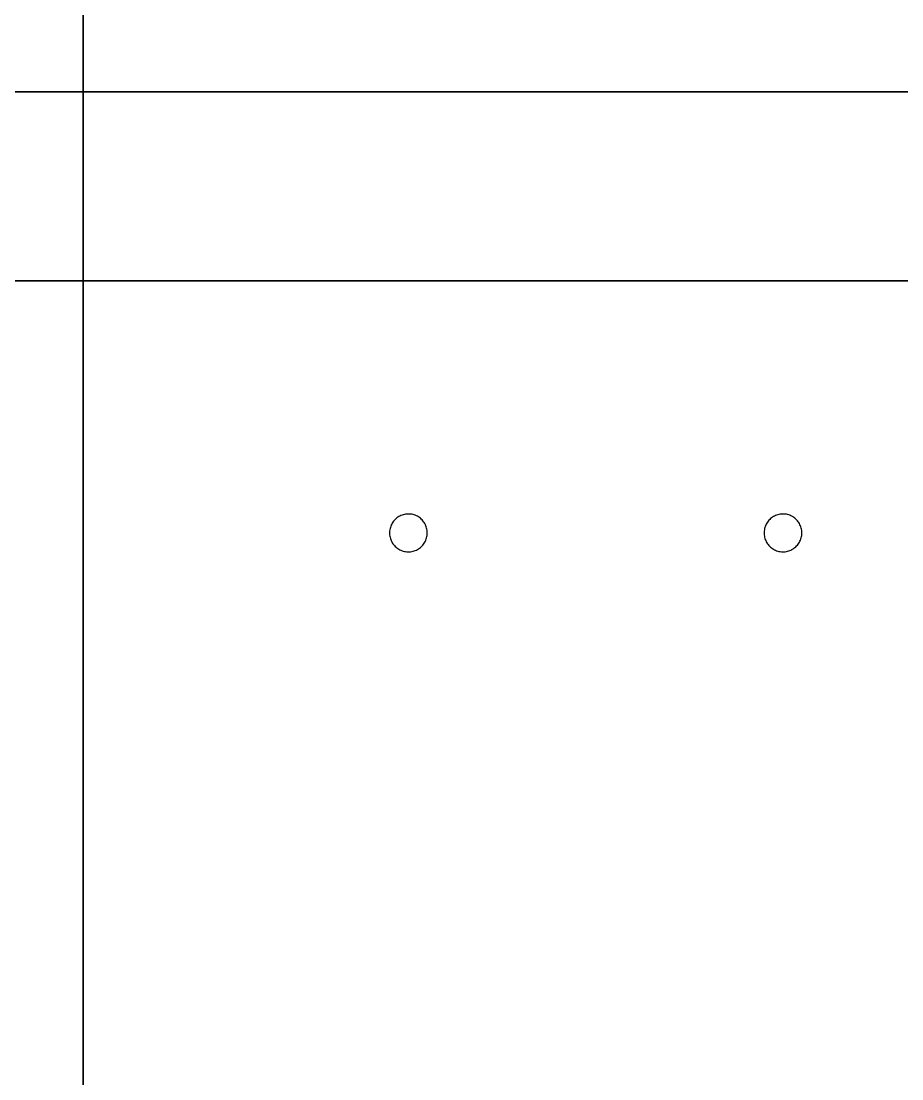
# Model space of a CAD drawing. Header units: metres. Extents: x 0 to 2800, y 0 to 2000.
# Drawn here: x 73.2 to 146.3, y 263.6 to 351.5 of the extents above; entities that cross this region are included whole.
import ezdxf

# ---------------------------------------------------------------- set-up
doc = ezdxf.new("R2010")
doc.units = ezdxf.units.M

msp = doc.modelspace()

# ---------------------------------------------------------------- linework, layer by layer
for points in [[(78.322, 52.364), (78.322, 76.174), (78.322, 99.985), (78.322, 123.796), (78.322, 147.606), (78.322, 171.417), (78.322, 195.228), (78.322, 219.038), (78.322, 242.849), (78.322, 266.66), (78.322, 290.47), (78.322, 314.281), (78.322, 338.092), (78.322, 361.902), (78.322, 385.713), (78.322, 409.524), (78.322, 433.334), (78.322, 457.145), (78.322, 480.956), (78.322, 504.766), (78.322, 528.577), (78.322, 552.388), (78.322, 576.198), (78.322, 600.009)], [(78.322, 52.364), (78.322, 76.174), (78.322, 99.985), (78.322, 123.796), (78.322, 147.606), (78.322, 171.417), (78.322, 195.228), (78.322, 219.038), (78.322, 242.849), (78.322, 266.66), (78.322, 290.47), (78.322, 314.281), (78.322, 338.092), (78.322, 361.902), (78.322, 385.713), (78.322, 409.524), (78.322, 433.334), (78.322, 457.145), (78.322, 480.956), (78.322, 504.766), (78.322, 528.577), (78.322, 552.388), (78.322, 576.198), (78.322, 600.009)], [(78.322, 373.411), (78.322, 349.601), (78.322, 325.79), (78.322, 301.979), (78.322, 278.169), (78.322, 254.358), (78.322, 230.547), (78.322, 206.737), (78.322, 182.926), (78.322, 159.115), (78.322, 135.305), (78.322, 111.494), (78.322, 87.683), (78.322, 63.873), (90.624, 52.364), (114.435, 52.364), (138.246, 52.364), (162.056, 52.364), (185.867, 52.364), (209.678, 52.364)], [(78.322, 373.411), (78.322, 349.601), (78.322, 325.79), (78.322, 301.979), (78.322, 278.169), (78.322, 254.358), (78.322, 230.547), (78.322, 206.737), (78.322, 182.926), (78.322, 159.115), (78.322, 135.305), (78.322, 111.494), (78.322, 87.683), (78.322, 63.873), (90.624, 52.364), (114.435, 52.364), (138.246, 52.364), (162.056, 52.364), (185.867, 52.364), (209.678, 52.364)], [(78.322, 52.364), (78.322, 73.521), (78.322, 94.678), (78.322, 115.835), (78.322, 136.992), (78.322, 158.149), (78.322, 179.306), (78.322, 200.463), (78.322, 221.62), (78.322, 242.777), (78.322, 263.934), (78.322, 285.091), (78.322, 306.248), (78.322, 327.405), (78.322, 348.562), (78.322, 369.719)], [(78.322, 369.719), (78.322, 348.562), (78.322, 327.405), (78.322, 306.248), (78.322, 285.091), (78.322, 263.934), (78.322, 242.777), (78.322, 221.62), (78.322, 200.463), (78.322, 179.306), (78.322, 158.149), (78.322, 136.992), (78.322, 115.835), (78.322, 94.678), (78.322, 73.521), (78.322, 52.364)], [(78.322, 52.364), (78.322, 73.521), (78.322, 94.678), (78.322, 115.835), (78.322, 136.992), (78.322, 158.149), (78.322, 179.306), (78.322, 200.463), (78.322, 221.62), (78.322, 242.777), (78.322, 263.934), (78.322, 285.091), (78.322, 306.248), (78.322, 327.405), (78.322, 348.562), (78.322, 369.719)], [(78.322, 369.719), (78.322, 348.562), (78.322, 327.405), (78.322, 306.248), (78.322, 285.091), (78.322, 263.934), (78.322, 242.777), (78.322, 221.62), (78.322, 200.463), (78.322, 179.306), (78.322, 158.149), (78.322, 136.992), (78.322, 115.835), (78.322, 94.678), (78.322, 73.521), (78.322, 52.364)], [(0, 345.6), (15.36, 345.6), (30.72, 345.6), (46.08, 345.6), (61.44, 345.6), (76.8, 345.6), (92.16, 345.6), (107.52, 345.6), (122.88, 345.6), (138.24, 345.6), (153.6, 345.6), (168.96, 345.6), (184.32, 345.6), (199.68, 345.6), (215.04, 345.6), (230.4, 345.6), (245.76, 345.6), (261.12, 345.6), (276.48, 345.6), (291.84, 345.6), (307.2, 345.6)], [(0, 345.6), (15.36, 345.6), (30.72, 345.6), (46.08, 345.6), (61.44, 345.6), (76.8, 345.6), (92.16, 345.6), (107.52, 345.6), (122.88, 345.6), (138.24, 345.6), (153.6, 345.6), (168.96, 345.6), (184.32, 345.6), (199.68, 345.6), (215.04, 345.6), (230.4, 345.6), (245.76, 345.6), (261.12, 345.6), (276.48, 345.6), (291.84, 345.6), (307.2, 345.6)], [(161.28, 345.6), (145.92, 345.6), (130.56, 345.6), (115.2, 345.6), (99.84, 345.6), (84.48, 345.6), (69.12, 345.6), (53.76, 345.6), (38.4, 345.6), (23.04, 345.6), (7.68, 345.6), (0, 337.92), (0, 322.56), (0, 307.2), (0, 291.84), (0, 276.48), (0, 261.12), (0, 245.76), (0, 230.4), (0, 215.04), (0, 199.68), (0, 184.32), (0, 168.96)], [(0, 345.6), (15.36, 345.6), (30.72, 345.6), (46.08, 345.6), (61.44, 345.6), (76.8, 345.6), (92.16, 345.6), (107.52, 345.6), (122.88, 345.6), (138.24, 345.6), (153.6, 345.6), (168.96, 345.6), (184.32, 345.6), (199.68, 345.6), (215.04, 345.6), (230.4, 345.6), (245.76, 345.6), (261.12, 345.6), (276.48, 345.6), (291.84, 345.6), (307.2, 345.6)], [(0, 345.6), (15.36, 345.6), (30.72, 345.6), (46.08, 345.6), (61.44, 345.6), (76.8, 345.6), (92.16, 345.6), (107.52, 345.6), (122.88, 345.6), (138.24, 345.6), (153.6, 345.6), (168.96, 345.6), (184.32, 345.6), (199.68, 345.6), (215.04, 345.6), (230.4, 345.6), (245.76, 345.6), (261.12, 345.6), (276.48, 345.6), (291.84, 345.6), (307.2, 345.6)], [(161.28, 345.6), (145.92, 345.6), (130.56, 345.6), (115.2, 345.6), (99.84, 345.6), (84.48, 345.6), (69.12, 345.6), (53.76, 345.6), (38.4, 345.6), (23.04, 345.6), (7.68, 345.6), (0, 337.92), (0, 322.56), (0, 307.2), (0, 291.84), (0, 276.48), (0, 261.12), (0, 245.76), (0, 230.4), (0, 215.04), (0, 199.68), (0, 184.32), (0, 168.96)], [(0, 345.6), (26.749, 345.6), (53.498, 345.6), (80.247, 345.6), (106.996, 345.6), (133.745, 345.6), (160.495, 345.6), (187.244, 345.6), (213.993, 345.6), (240.742, 345.6), (267.491, 345.6), (294.24, 345.6), (320.989, 345.6), (347.738, 345.6), (374.487, 345.6), (401.236, 345.6), (427.985, 345.6), (454.735, 345.6), (481.484, 345.6)], [(0, 345.6), (26.749, 345.6), (53.498, 345.6), (80.247, 345.6), (106.996, 345.6), (133.745, 345.6), (160.495, 345.6), (187.244, 345.6), (213.993, 345.6), (240.742, 345.6), (267.491, 345.6), (294.24, 345.6), (320.989, 345.6), (347.738, 345.6), (374.487, 345.6), (401.236, 345.6), (427.985, 345.6), (454.735, 345.6), (481.484, 345.6)], [(296.378, 345.6), (269.629, 345.6), (242.88, 345.6), (216.131, 345.6), (189.382, 345.6), (162.633, 345.6), (135.884, 345.6), (109.135, 345.6), (82.385, 345.6), (55.636, 345.6), (28.887, 345.6), (2.138, 345.6), (0, 320.989), (0, 294.24), (0, 267.491), (0, 240.742), (0, 213.993), (0, 187.244), (0, 160.495)], [(0, 345.6), (15.36, 345.6), (30.72, 345.6), (46.08, 345.6), (61.44, 345.6), (76.8, 345.6), (92.16, 345.6), (107.52, 345.6), (122.88, 345.6), (138.24, 345.6), (153.6, 345.6), (168.96, 345.6), (184.32, 345.6), (199.68, 345.6), (215.04, 345.6), (230.4, 345.6), (245.76, 345.6), (261.12, 345.6), (276.48, 345.6), (291.84, 345.6), (307.2, 345.6)], [(0, 345.6), (15.36, 345.6), (30.72, 345.6), (46.08, 345.6), (61.44, 345.6), (76.8, 345.6), (92.16, 345.6), (107.52, 345.6), (122.88, 345.6), (138.24, 345.6), (153.6, 345.6), (168.96, 345.6), (184.32, 345.6), (199.68, 345.6), (215.04, 345.6), (230.4, 345.6), (245.76, 345.6), (261.12, 345.6), (276.48, 345.6), (291.84, 345.6), (307.2, 345.6)], [(161.28, 345.6), (145.92, 345.6), (130.56, 345.6), (115.2, 345.6), (99.84, 345.6), (84.48, 345.6), (69.12, 345.6), (53.76, 345.6), (38.4, 345.6), (23.04, 345.6), (7.68, 345.6), (0, 337.92), (0, 322.56), (0, 307.2), (0, 291.84), (0, 276.48), (0, 261.12), (0, 245.76), (0, 230.4), (0, 215.04), (0, 199.68), (0, 184.32), (0, 168.96)], [(0, 345.6), (15.36, 345.6), (30.72, 345.6), (46.08, 345.6), (61.44, 345.6), (76.8, 345.6), (92.16, 345.6), (107.52, 345.6), (122.88, 345.6), (138.24, 345.6), (153.6, 345.6), (168.96, 345.6), (184.32, 345.6), (199.68, 345.6), (215.04, 345.6), (230.4, 345.6), (245.76, 345.6), (261.12, 345.6), (276.48, 345.6), (291.84, 345.6), (307.2, 345.6)], [(0, 345.6), (15.36, 345.6), (30.72, 345.6), (46.08, 345.6), (61.44, 345.6), (76.8, 345.6), (92.16, 345.6), (107.52, 345.6), (122.88, 345.6), (138.24, 345.6), (153.6, 345.6), (168.96, 345.6), (184.32, 345.6), (199.68, 345.6), (215.04, 345.6), (230.4, 345.6), (245.76, 345.6), (261.12, 345.6), (276.48, 345.6), (291.84, 345.6), (307.2, 345.6)], [(161.28, 345.6), (145.92, 345.6), (130.56, 345.6), (115.2, 345.6), (99.84, 345.6), (84.48, 345.6), (69.12, 345.6), (53.76, 345.6), (38.4, 345.6), (23.04, 345.6), (7.68, 345.6), (0, 337.92), (0, 322.56), (0, 307.2), (0, 291.84), (0, 276.48), (0, 261.12), (0, 245.76), (0, 230.4), (0, 215.04), (0, 199.68), (0, 184.32), (0, 168.96)], [(0, 345.6), (15.36, 345.6), (30.72, 345.6), (46.08, 345.6), (61.44, 345.6), (76.8, 345.6), (92.16, 345.6), (107.52, 345.6), (122.88, 345.6), (138.24, 345.6), (153.6, 345.6), (168.96, 345.6), (184.32, 345.6), (199.68, 345.6), (215.04, 345.6), (230.4, 345.6), (245.76, 345.6), (261.12, 345.6), (276.48, 345.6), (291.84, 345.6), (307.2, 345.6)], [(0, 345.6), (15.36, 345.6), (30.72, 345.6), (46.08, 345.6), (61.44, 345.6), (76.8, 345.6), (92.16, 345.6), (107.52, 345.6), (122.88, 345.6), (138.24, 345.6), (153.6, 345.6), (168.96, 345.6), (184.32, 345.6), (199.68, 345.6), (215.04, 345.6), (230.4, 345.6), (245.76, 345.6), (261.12, 345.6), (276.48, 345.6), (291.84, 345.6), (307.2, 345.6)], [(161.28, 345.6), (145.92, 345.6), (130.56, 345.6), (115.2, 345.6), (99.84, 345.6), (84.48, 345.6), (69.12, 345.6), (53.76, 345.6), (38.4, 345.6), (23.04, 345.6), (7.68, 345.6), (0, 337.92), (0, 322.56), (0, 307.2), (0, 291.84), (0, 276.48), (0, 261.12), (0, 245.76), (0, 230.4), (0, 215.04), (0, 199.68), (0, 184.32), (0, 168.96)], [(0, 345.6), (15.36, 345.6), (30.72, 345.6), (46.08, 345.6), (61.44, 345.6), (76.8, 345.6), (92.16, 345.6), (107.52, 345.6), (122.88, 345.6), (138.24, 345.6), (153.6, 345.6), (168.96, 345.6), (184.32, 345.6), (199.68, 345.6), (215.04, 345.6), (230.4, 345.6), (245.76, 345.6), (261.12, 345.6), (276.48, 345.6), (291.84, 345.6), (307.2, 345.6)], [(0, 345.6), (15.36, 345.6), (30.72, 345.6), (46.08, 345.6), (61.44, 345.6), (76.8, 345.6), (92.16, 345.6), (107.52, 345.6), (122.88, 345.6), (138.24, 345.6), (153.6, 345.6), (168.96, 345.6), (184.32, 345.6), (199.68, 345.6), (215.04, 345.6), (230.4, 345.6), (245.76, 345.6), (261.12, 345.6), (276.48, 345.6), (291.84, 345.6), (307.2, 345.6)], [(161.28, 345.6), (145.92, 345.6), (130.56, 345.6), (115.2, 345.6), (99.84, 345.6), (84.48, 345.6), (69.12, 345.6), (53.76, 345.6), (38.4, 345.6), (23.04, 345.6), (7.68, 345.6), (0, 337.92), (0, 322.56), (0, 307.2), (0, 291.84), (0, 276.48), (0, 261.12), (0, 245.76), (0, 230.4), (0, 215.04), (0, 199.68), (0, 184.32), (0, 168.96)], [(18.851, 162.327), (18.851, 176.291), (18.851, 190.255), (18.851, 204.218), (18.851, 218.182), (18.851, 232.145), (18.851, 246.109), (18.851, 260.073), (18.851, 274.036), (18.851, 288), (18.851, 301.964), (18.851, 315.927), (18.851, 329.891), (32.815, 329.891), (46.778, 329.891), (60.742, 329.891), (74.705, 329.891), (88.669, 329.891), (102.633, 329.891), (116.596, 329.891), (130.56, 329.891), (144.524, 329.891), (158.487, 329.891)], [(18.851, 162.327), (18.851, 176.291), (18.851, 190.255), (18.851, 204.218), (18.851, 218.182), (18.851, 232.145), (18.851, 246.109), (18.851, 260.073), (18.851, 274.036), (18.851, 288), (18.851, 301.964), (18.851, 315.927), (18.851, 329.891), (32.815, 329.891), (46.778, 329.891), (60.742, 329.891), (74.705, 329.891), (88.669, 329.891), (102.633, 329.891), (116.596, 329.891), (130.56, 329.891), (144.524, 329.891), (158.487, 329.891)], [(298.124, 329.891), (284.16, 329.891), (270.196, 329.891), (256.233, 329.891), (242.269, 329.891), (228.305, 329.891), (214.342, 329.891), (200.378, 329.891), (186.415, 329.891), (172.451, 329.891), (158.487, 329.891), (144.524, 329.891), (130.56, 329.891), (116.596, 329.891), (102.633, 329.891), (88.669, 329.891), (74.705, 329.891), (60.742, 329.891), (46.778, 329.891), (32.815, 329.891), (18.851, 329.891)], [(18.851, 329.891), (26.467, 329.891), (34.084, 329.891), (41.7, 329.891), (49.317, 329.891), (56.934, 329.891), (64.55, 329.891), (72.167, 329.891), (79.783, 329.891), (87.4, 329.891), (95.016, 329.891), (102.633, 329.891), (110.249, 329.891), (117.866, 329.891), (125.482, 329.891), (133.099, 329.891), (140.715, 329.891), (148.332, 329.891)], [(148.332, 329.891), (140.715, 329.891), (133.099, 329.891), (125.482, 329.891), (117.866, 329.891), (110.249, 329.891), (102.633, 329.891), (95.016, 329.891), (87.4, 329.891), (79.783, 329.891), (72.167, 329.891), (64.55, 329.891), (56.934, 329.891), (49.317, 329.891), (41.7, 329.891), (34.084, 329.891), (26.467, 329.891), (18.851, 329.891)], [(298.124, 329.891), (284.16, 329.891), (270.196, 329.891), (256.233, 329.891), (242.269, 329.891), (228.305, 329.891), (214.342, 329.891), (200.378, 329.891), (186.415, 329.891), (172.451, 329.891), (158.487, 329.891), (144.524, 329.891), (130.56, 329.891), (116.596, 329.891), (102.633, 329.891), (88.669, 329.891), (74.705, 329.891), (60.742, 329.891), (46.778, 329.891), (32.815, 329.891), (18.851, 329.891)], [(18.851, 162.327), (18.851, 176.291), (18.851, 190.255), (18.851, 204.218), (18.851, 218.182), (18.851, 232.145), (18.851, 246.109), (18.851, 260.073), (18.851, 274.036), (18.851, 288), (18.851, 301.964), (18.851, 315.927), (18.851, 329.891), (32.815, 329.891), (46.778, 329.891), (60.742, 329.891), (74.705, 329.891), (88.669, 329.891), (102.633, 329.891), (116.596, 329.891), (130.56, 329.891), (144.524, 329.891), (158.487, 329.891)], [(18.851, 162.327), (18.851, 176.291), (18.851, 190.255), (18.851, 204.218), (18.851, 218.182), (18.851, 232.145), (18.851, 246.109), (18.851, 260.073), (18.851, 274.036), (18.851, 288), (18.851, 301.964), (18.851, 315.927), (18.851, 329.891), (32.815, 329.891), (46.778, 329.891), (60.742, 329.891), (74.705, 329.891), (88.669, 329.891), (102.633, 329.891), (116.596, 329.891), (130.56, 329.891), (144.524, 329.891), (158.487, 329.891)], [(18.851, 162.327), (18.851, 176.291), (18.851, 190.255), (18.851, 204.218), (18.851, 218.182), (18.851, 232.145), (18.851, 246.109), (18.851, 260.073), (18.851, 274.036), (18.851, 288), (18.851, 301.964), (18.851, 315.927), (18.851, 329.891), (32.815, 329.891), (46.778, 329.891), (60.742, 329.891), (74.705, 329.891), (88.669, 329.891), (102.633, 329.891), (116.596, 329.891), (130.56, 329.891), (144.524, 329.891), (158.487, 329.891)], [(18.851, 162.327), (18.851, 176.291), (18.851, 190.255), (18.851, 204.218), (18.851, 218.182), (18.851, 232.145), (18.851, 246.109), (18.851, 260.073), (18.851, 274.036), (18.851, 288), (18.851, 301.964), (18.851, 315.927), (18.851, 329.891), (32.815, 329.891), (46.778, 329.891), (60.742, 329.891), (74.705, 329.891), (88.669, 329.891), (102.633, 329.891), (116.596, 329.891), (130.56, 329.891), (144.524, 329.891), (158.487, 329.891)], [(18.851, 162.327), (18.851, 176.291), (18.851, 190.255), (18.851, 204.218), (18.851, 218.182), (18.851, 232.145), (18.851, 246.109), (18.851, 260.073), (18.851, 274.036), (18.851, 288), (18.851, 301.964), (18.851, 315.927), (18.851, 329.891), (32.815, 329.891), (46.778, 329.891), (60.742, 329.891), (74.705, 329.891), (88.669, 329.891), (102.633, 329.891), (116.596, 329.891), (130.56, 329.891), (144.524, 329.891), (158.487, 329.891)], [(18.851, 162.327), (18.851, 176.291), (18.851, 190.255), (18.851, 204.218), (18.851, 218.182), (18.851, 232.145), (18.851, 246.109), (18.851, 260.073), (18.851, 274.036), (18.851, 288), (18.851, 301.964), (18.851, 315.927), (18.851, 329.891), (32.815, 329.891), (46.778, 329.891), (60.742, 329.891), (74.705, 329.891), (88.669, 329.891), (102.633, 329.891), (116.596, 329.891), (130.56, 329.891), (144.524, 329.891), (158.487, 329.891)], [(18.851, 162.327), (18.851, 176.291), (18.851, 190.255), (18.851, 204.218), (18.851, 218.182), (18.851, 232.145), (18.851, 246.109), (18.851, 260.073), (18.851, 274.036), (18.851, 288), (18.851, 301.964), (18.851, 315.927), (18.851, 329.891), (32.815, 329.891), (46.778, 329.891), (60.742, 329.891), (74.705, 329.891), (88.669, 329.891), (102.633, 329.891), (116.596, 329.891), (130.56, 329.891), (144.524, 329.891), (158.487, 329.891)], [(18.851, 162.327), (18.851, 176.291), (18.851, 190.255), (18.851, 204.218), (18.851, 218.182), (18.851, 232.145), (18.851, 246.109), (18.851, 260.073), (18.851, 274.036), (18.851, 288), (18.851, 301.964), (18.851, 315.927), (18.851, 329.891), (32.815, 329.891), (46.778, 329.891), (60.742, 329.891), (74.705, 329.891), (88.669, 329.891), (102.633, 329.891), (116.596, 329.891), (130.56, 329.891), (144.524, 329.891), (158.487, 329.891)], [(44.476, 329.891), (62.447, 329.891), (80.417, 329.891), (98.387, 329.891), (116.357, 329.891), (134.328, 329.891), (152.298, 329.891), (170.268, 329.891), (188.238, 329.891), (206.209, 329.891), (224.179, 329.891), (242.149, 329.891), (260.119, 329.891), (278.09, 329.891), (296.06, 329.891)], [(296.06, 329.891), (278.09, 329.891), (260.119, 329.891), (242.149, 329.891), (224.179, 329.891), (206.209, 329.891), (188.238, 329.891), (170.268, 329.891), (152.298, 329.891), (134.328, 329.891), (116.357, 329.891), (98.387, 329.891), (80.417, 329.891), (62.447, 329.891), (44.476, 329.891)], [(301.752, 329.891), (277.435, 329.891), (253.118, 329.891), (228.8, 329.891), (204.483, 329.891), (180.166, 329.891), (155.848, 329.891), (131.531, 329.891), (107.214, 329.891), (82.896, 329.891), (58.579, 329.891), (44.476, 319.676), (44.476, 295.359), (44.476, 271.041), (44.476, 246.724), (44.476, 222.407), (44.476, 198.089), (44.476, 173.772)], [(44.476, 329.891), (68.794, 329.891), (93.111, 329.891), (117.428, 329.891), (141.746, 329.891), (166.063, 329.891), (190.38, 329.891), (214.698, 329.891), (239.015, 329.891), (263.333, 329.891), (287.65, 329.891), (311.967, 329.891), (336.285, 329.891), (360.602, 329.891), (384.919, 329.891), (409.237, 329.891), (433.554, 329.891), (457.871, 329.891), (482.189, 329.891)], [(152.14, 329.891), (144.524, 329.891), (136.907, 329.891), (129.291, 329.891), (121.674, 329.891), (114.058, 329.891), (106.441, 329.891), (98.824, 329.891), (91.208, 329.891), (83.591, 329.891), (75.975, 329.891), (68.358, 329.891)], [(68.358, 329.891), (75.975, 329.891), (83.591, 329.891), (91.208, 329.891), (98.824, 329.891), (106.441, 329.891), (114.058, 329.891), (121.674, 329.891), (129.291, 329.891), (136.907, 329.891), (144.524, 329.891), (152.14, 329.891)], [(152.14, 329.891), (144.524, 329.891), (136.907, 329.891), (129.291, 329.891), (121.674, 329.891), (114.058, 329.891), (106.441, 329.891), (98.824, 329.891), (91.208, 329.891), (83.591, 329.891), (75.975, 329.891), (68.358, 329.891)], [(68.358, 329.891), (75.975, 329.891), (83.591, 329.891), (91.208, 329.891), (98.824, 329.891), (106.441, 329.891), (114.058, 329.891), (121.674, 329.891), (129.291, 329.891), (136.907, 329.891), (144.524, 329.891), (152.14, 329.891)], [(152.14, 329.891), (144.524, 329.891), (136.907, 329.891), (129.291, 329.891), (121.674, 329.891), (114.058, 329.891), (106.441, 329.891), (98.824, 329.891), (91.208, 329.891), (83.591, 329.891), (75.975, 329.891), (68.358, 329.891)], [(68.358, 329.891), (75.975, 329.891), (83.591, 329.891), (91.208, 329.891), (98.824, 329.891), (106.441, 329.891), (114.058, 329.891), (121.674, 329.891), (129.291, 329.891), (136.907, 329.891), (144.524, 329.891), (152.14, 329.891)], [(152.14, 329.891), (144.524, 329.891), (136.907, 329.891), (129.291, 329.891), (121.674, 329.891), (114.058, 329.891), (106.441, 329.891), (98.824, 329.891), (91.208, 329.891), (83.591, 329.891), (75.975, 329.891), (68.358, 329.891)], [(68.358, 329.891), (75.975, 329.891), (83.591, 329.891), (91.208, 329.891), (98.824, 329.891), (106.441, 329.891), (114.058, 329.891), (121.674, 329.891), (129.291, 329.891), (136.907, 329.891), (144.524, 329.891), (152.14, 329.891)], [(152.14, 329.891), (144.524, 329.891), (136.907, 329.891), (129.291, 329.891), (121.674, 329.891), (114.058, 329.891), (106.441, 329.891), (98.824, 329.891), (91.208, 329.891), (83.591, 329.891), (75.975, 329.891), (68.358, 329.891)], [(68.358, 329.891), (75.975, 329.891), (83.591, 329.891), (91.208, 329.891), (98.824, 329.891), (106.441, 329.891), (114.058, 329.891), (121.674, 329.891), (129.291, 329.891), (136.907, 329.891), (144.524, 329.891), (152.14, 329.891)], [(106.896, 308.945), (106.892, 309.05), (106.882, 309.152), (106.866, 309.253), (106.843, 309.351), (106.814, 309.447), (106.78, 309.54), (106.74, 309.63), (106.694, 309.717), (106.643, 309.801), (106.587, 309.881), (106.527, 309.958), (106.462, 310.03), (106.393, 310.098), (106.319, 310.162), (106.242, 310.222), (106.161, 310.276), (106.076, 310.326), (105.989, 310.37), (105.898, 310.409), (105.804, 310.442), (105.708, 310.47), (105.609, 310.491), (105.508, 310.506), (105.405, 310.514), (105.301, 310.516), (105.197, 310.511), (105.095, 310.499), (104.996, 310.481), (104.898, 310.457), (104.803, 310.427), (104.711, 310.39), (104.622, 310.349), (104.535, 310.302), (104.453, 310.25), (104.373, 310.193), (104.298, 310.131), (104.227, 310.065), (104.159, 309.994), (104.097, 309.92), (104.038, 309.841), (103.985, 309.759), (103.937, 309.674), (103.894, 309.585), (103.857, 309.494), (103.825, 309.399), (103.799, 309.302), (103.779, 309.203), (103.766, 309.101), (103.759, 308.998), (103.759, 308.893), (103.766, 308.79), (103.779, 308.688), (103.799, 308.589), (103.825, 308.492), (103.857, 308.397), (103.894, 308.306), (103.937, 308.217), (103.985, 308.132), (104.038, 308.05), (104.097, 307.971), (104.159, 307.897), (104.227, 307.826), (104.298, 307.76), (104.373, 307.698), (104.453, 307.641), (104.535, 307.589), (104.622, 307.542), (104.711, 307.5), (104.803, 307.464), (104.898, 307.434), (104.996, 307.41), (105.095, 307.392), (105.197, 307.38), (105.301, 307.375), (105.405, 307.376), (105.508, 307.385), (105.609, 307.4), (105.708, 307.421), (105.804, 307.448), (105.898, 307.482), (105.989, 307.521), (106.076, 307.565), (106.161, 307.614), (106.242, 307.669), (106.319, 307.728), (106.393, 307.792), (106.462, 307.861), (106.527, 307.933), (106.587, 308.01), (106.643, 308.09), (106.694, 308.174), (106.74, 308.261), (106.78, 308.351), (106.814, 308.444), (106.843, 308.54), (106.866, 308.638), (106.882, 308.739), (106.892, 308.841), (106.896, 308.945)], [(106.896, 308.945), (106.892, 309.05), (106.882, 309.152), (106.866, 309.253), (106.843, 309.351), (106.814, 309.447), (106.78, 309.54), (106.74, 309.63), (106.694, 309.717), (106.643, 309.801), (106.587, 309.881), (106.527, 309.958), (106.462, 310.03), (106.393, 310.098), (106.319, 310.162), (106.242, 310.222), (106.161, 310.276), (106.076, 310.326), (105.989, 310.37), (105.898, 310.409), (105.804, 310.442), (105.708, 310.47), (105.609, 310.491), (105.508, 310.506), (105.405, 310.514), (105.301, 310.516), (105.197, 310.511), (105.095, 310.499), (104.996, 310.481), (104.898, 310.457), (104.803, 310.427), (104.711, 310.39), (104.622, 310.349), (104.535, 310.302), (104.453, 310.25), (104.373, 310.193), (104.298, 310.131), (104.227, 310.065), (104.159, 309.994), (104.097, 309.92), (104.038, 309.841), (103.985, 309.759), (103.937, 309.674), (103.894, 309.585), (103.857, 309.494), (103.825, 309.399), (103.799, 309.302), (103.779, 309.203), (103.766, 309.101), (103.759, 308.998), (103.759, 308.893), (103.766, 308.79), (103.779, 308.688), (103.799, 308.589), (103.825, 308.492), (103.857, 308.397), (103.894, 308.306), (103.937, 308.217), (103.985, 308.132), (104.038, 308.05), (104.097, 307.971), (104.159, 307.897), (104.227, 307.826), (104.298, 307.76), (104.373, 307.698), (104.453, 307.641), (104.535, 307.589), (104.622, 307.542), (104.711, 307.5), (104.803, 307.464), (104.898, 307.434), (104.996, 307.41), (105.095, 307.392), (105.197, 307.38), (105.301, 307.375), (105.405, 307.376), (105.508, 307.385), (105.609, 307.4), (105.708, 307.421), (105.804, 307.448), (105.898, 307.482), (105.989, 307.521), (106.076, 307.565), (106.161, 307.614), (106.242, 307.669), (106.319, 307.728), (106.393, 307.792), (106.462, 307.861), (106.527, 307.933), (106.587, 308.01), (106.643, 308.09), (106.694, 308.174), (106.74, 308.261), (106.78, 308.351), (106.814, 308.444), (106.843, 308.54), (106.866, 308.638), (106.882, 308.739), (106.892, 308.841), (106.896, 308.945)], [(106.896, 308.945), (106.892, 309.05), (106.882, 309.152), (106.866, 309.253), (106.843, 309.351), (106.814, 309.447), (106.78, 309.54), (106.74, 309.63), (106.694, 309.717), (106.643, 309.801), (106.587, 309.881), (106.527, 309.958), (106.462, 310.03), (106.393, 310.098), (106.319, 310.162), (106.242, 310.222), (106.161, 310.276), (106.076, 310.326), (105.989, 310.37), (105.898, 310.409), (105.804, 310.442), (105.708, 310.47), (105.609, 310.491), (105.508, 310.506), (105.405, 310.514), (105.301, 310.516), (105.197, 310.511), (105.095, 310.499), (104.996, 310.481), (104.898, 310.457), (104.803, 310.427), (104.711, 310.39), (104.622, 310.349), (104.535, 310.302), (104.453, 310.25), (104.373, 310.193), (104.298, 310.131), (104.227, 310.065), (104.159, 309.994), (104.097, 309.92), (104.038, 309.841), (103.985, 309.759), (103.937, 309.674), (103.894, 309.585), (103.857, 309.494), (103.825, 309.399), (103.799, 309.302), (103.779, 309.203), (103.766, 309.101), (103.759, 308.998), (103.759, 308.893), (103.766, 308.79), (103.779, 308.688), (103.799, 308.589), (103.825, 308.492), (103.857, 308.397), (103.894, 308.306), (103.937, 308.217), (103.985, 308.132), (104.038, 308.05), (104.097, 307.971), (104.159, 307.897), (104.227, 307.826), (104.298, 307.76), (104.373, 307.698), (104.453, 307.641), (104.535, 307.589), (104.622, 307.542), (104.711, 307.5), (104.803, 307.464), (104.898, 307.434), (104.996, 307.41), (105.095, 307.392), (105.197, 307.38), (105.301, 307.375), (105.405, 307.376), (105.508, 307.385), (105.609, 307.4), (105.708, 307.421), (105.804, 307.448), (105.898, 307.482), (105.989, 307.521), (106.076, 307.565), (106.161, 307.614), (106.242, 307.669), (106.319, 307.728), (106.393, 307.792), (106.462, 307.861), (106.527, 307.933), (106.587, 308.01), (106.643, 308.09), (106.694, 308.174), (106.74, 308.261), (106.78, 308.351), (106.814, 308.444), (106.843, 308.54), (106.866, 308.638), (106.882, 308.739), (106.892, 308.841), (106.896, 308.945)], [(106.896, 308.945), (106.892, 309.05), (106.882, 309.152), (106.866, 309.253), (106.843, 309.351), (106.814, 309.447), (106.78, 309.54), (106.74, 309.63), (106.694, 309.717), (106.643, 309.801), (106.587, 309.881), (106.527, 309.958), (106.462, 310.03), (106.393, 310.098), (106.319, 310.162), (106.242, 310.222), (106.161, 310.276), (106.076, 310.326), (105.989, 310.37), (105.898, 310.409), (105.804, 310.442), (105.708, 310.47), (105.609, 310.491), (105.508, 310.506), (105.405, 310.514), (105.301, 310.516), (105.197, 310.511), (105.095, 310.499), (104.996, 310.481), (104.898, 310.457), (104.803, 310.427), (104.711, 310.39), (104.622, 310.349), (104.535, 310.302), (104.453, 310.25), (104.373, 310.193), (104.298, 310.131), (104.227, 310.065), (104.159, 309.994), (104.097, 309.92), (104.038, 309.841), (103.985, 309.759), (103.937, 309.674), (103.894, 309.585), (103.857, 309.494), (103.825, 309.399), (103.799, 309.302), (103.779, 309.203), (103.766, 309.101), (103.759, 308.998), (103.759, 308.893), (103.766, 308.79), (103.779, 308.688), (103.799, 308.589), (103.825, 308.492), (103.857, 308.397), (103.894, 308.306), (103.937, 308.217), (103.985, 308.132), (104.038, 308.05), (104.097, 307.971), (104.159, 307.897), (104.227, 307.826), (104.298, 307.76), (104.373, 307.698), (104.453, 307.641), (104.535, 307.589), (104.622, 307.542), (104.711, 307.5), (104.803, 307.464), (104.898, 307.434), (104.996, 307.41), (105.095, 307.392), (105.197, 307.38), (105.301, 307.375), (105.405, 307.376), (105.508, 307.385), (105.609, 307.4), (105.708, 307.421), (105.804, 307.448), (105.898, 307.482), (105.989, 307.521), (106.076, 307.565), (106.161, 307.614), (106.242, 307.669), (106.319, 307.728), (106.393, 307.792), (106.462, 307.861), (106.527, 307.933), (106.587, 308.01), (106.643, 308.09), (106.694, 308.174), (106.74, 308.261), (106.78, 308.351), (106.814, 308.444), (106.843, 308.54), (106.866, 308.638), (106.882, 308.739), (106.892, 308.841), (106.896, 308.945)], [(106.896, 308.945), (106.892, 309.05), (106.882, 309.152), (106.866, 309.253), (106.843, 309.351), (106.814, 309.447), (106.78, 309.54), (106.74, 309.63), (106.694, 309.717), (106.643, 309.801), (106.587, 309.881), (106.527, 309.958), (106.462, 310.03), (106.393, 310.098), (106.319, 310.162), (106.242, 310.222), (106.161, 310.276), (106.076, 310.326), (105.989, 310.37), (105.898, 310.409), (105.804, 310.442), (105.708, 310.47), (105.609, 310.491), (105.508, 310.506), (105.405, 310.514), (105.301, 310.516), (105.197, 310.511), (105.095, 310.499), (104.996, 310.481), (104.898, 310.457), (104.803, 310.427), (104.711, 310.39), (104.622, 310.349), (104.535, 310.302), (104.453, 310.25), (104.373, 310.193), (104.298, 310.131), (104.227, 310.065), (104.159, 309.994), (104.097, 309.92), (104.038, 309.841), (103.985, 309.759), (103.937, 309.674), (103.894, 309.585), (103.857, 309.494), (103.825, 309.399), (103.799, 309.302), (103.779, 309.203), (103.766, 309.101), (103.759, 308.998), (103.759, 308.893), (103.766, 308.79), (103.779, 308.688), (103.799, 308.589), (103.825, 308.492), (103.857, 308.397), (103.894, 308.306), (103.937, 308.217), (103.985, 308.132), (104.038, 308.05), (104.097, 307.971), (104.159, 307.897), (104.227, 307.826), (104.298, 307.76), (104.373, 307.698), (104.453, 307.641), (104.535, 307.589), (104.622, 307.542), (104.711, 307.5), (104.803, 307.464), (104.898, 307.434), (104.996, 307.41), (105.095, 307.392), (105.197, 307.38), (105.301, 307.375), (105.405, 307.376), (105.508, 307.385), (105.609, 307.4), (105.708, 307.421), (105.804, 307.448), (105.898, 307.482), (105.989, 307.521), (106.076, 307.565), (106.161, 307.614), (106.242, 307.669), (106.319, 307.728), (106.393, 307.792), (106.462, 307.861), (106.527, 307.933), (106.587, 308.01), (106.643, 308.09), (106.694, 308.174), (106.74, 308.261), (106.78, 308.351), (106.814, 308.444), (106.843, 308.54), (106.866, 308.638), (106.882, 308.739), (106.892, 308.841), (106.896, 308.945)], [(106.896, 308.945), (106.892, 309.05), (106.882, 309.152), (106.866, 309.253), (106.843, 309.351), (106.814, 309.447), (106.78, 309.54), (106.74, 309.63), (106.694, 309.717), (106.643, 309.801), (106.587, 309.881), (106.527, 309.958), (106.462, 310.03), (106.393, 310.098), (106.319, 310.162), (106.242, 310.222), (106.161, 310.276), (106.076, 310.326), (105.989, 310.37), (105.898, 310.409), (105.804, 310.442), (105.708, 310.47), (105.609, 310.491), (105.508, 310.506), (105.405, 310.514), (105.301, 310.516), (105.197, 310.511), (105.095, 310.499), (104.996, 310.481), (104.898, 310.457), (104.803, 310.427), (104.711, 310.39), (104.622, 310.349), (104.535, 310.302), (104.453, 310.25), (104.373, 310.193), (104.298, 310.131), (104.227, 310.065), (104.159, 309.994), (104.097, 309.92), (104.038, 309.841), (103.985, 309.759), (103.937, 309.674), (103.894, 309.585), (103.857, 309.494), (103.825, 309.399), (103.799, 309.302), (103.779, 309.203), (103.766, 309.101), (103.759, 308.998), (103.759, 308.893), (103.766, 308.79), (103.779, 308.688), (103.799, 308.589), (103.825, 308.492), (103.857, 308.397), (103.894, 308.306), (103.937, 308.217), (103.985, 308.132), (104.038, 308.05), (104.097, 307.971), (104.159, 307.897), (104.227, 307.826), (104.298, 307.76), (104.373, 307.698), (104.453, 307.641), (104.535, 307.589), (104.622, 307.542), (104.711, 307.5), (104.803, 307.464), (104.898, 307.434), (104.996, 307.41), (105.095, 307.392), (105.197, 307.38), (105.301, 307.375), (105.405, 307.376), (105.508, 307.385), (105.609, 307.4), (105.708, 307.421), (105.804, 307.448), (105.898, 307.482), (105.989, 307.521), (106.076, 307.565), (106.161, 307.614), (106.242, 307.669), (106.319, 307.728), (106.393, 307.792), (106.462, 307.861), (106.527, 307.933), (106.587, 308.01), (106.643, 308.09), (106.694, 308.174), (106.74, 308.261), (106.78, 308.351), (106.814, 308.444), (106.843, 308.54), (106.866, 308.638), (106.882, 308.739), (106.892, 308.841), (106.896, 308.945)], [(106.896, 308.945), (106.892, 309.05), (106.882, 309.152), (106.866, 309.253), (106.843, 309.351), (106.814, 309.447), (106.78, 309.54), (106.74, 309.63), (106.694, 309.717), (106.643, 309.801), (106.587, 309.881), (106.527, 309.958), (106.462, 310.03), (106.393, 310.098), (106.319, 310.162), (106.242, 310.222), (106.161, 310.276), (106.076, 310.326), (105.989, 310.37), (105.898, 310.409), (105.804, 310.442), (105.708, 310.47), (105.609, 310.491), (105.508, 310.506), (105.405, 310.514), (105.301, 310.516), (105.197, 310.511), (105.095, 310.499), (104.996, 310.481), (104.898, 310.457), (104.803, 310.427), (104.711, 310.39), (104.622, 310.349), (104.535, 310.302), (104.453, 310.25), (104.373, 310.193), (104.298, 310.131), (104.227, 310.065), (104.159, 309.994), (104.097, 309.92), (104.038, 309.841), (103.985, 309.759), (103.937, 309.674), (103.894, 309.585), (103.857, 309.494), (103.825, 309.399), (103.799, 309.302), (103.779, 309.203), (103.766, 309.101), (103.759, 308.998), (103.759, 308.893), (103.766, 308.79), (103.779, 308.688), (103.799, 308.589), (103.825, 308.492), (103.857, 308.397), (103.894, 308.306), (103.937, 308.217), (103.985, 308.132), (104.038, 308.05), (104.097, 307.971), (104.159, 307.897), (104.227, 307.826), (104.298, 307.76), (104.373, 307.698), (104.453, 307.641), (104.535, 307.589), (104.622, 307.542), (104.711, 307.5), (104.803, 307.464), (104.898, 307.434), (104.996, 307.41), (105.095, 307.392), (105.197, 307.38), (105.301, 307.375), (105.405, 307.376), (105.508, 307.385), (105.609, 307.4), (105.708, 307.421), (105.804, 307.448), (105.898, 307.482), (105.989, 307.521), (106.076, 307.565), (106.161, 307.614), (106.242, 307.669), (106.319, 307.728), (106.393, 307.792), (106.462, 307.861), (106.527, 307.933), (106.587, 308.01), (106.643, 308.09), (106.694, 308.174), (106.74, 308.261), (106.78, 308.351), (106.814, 308.444), (106.843, 308.54), (106.866, 308.638), (106.882, 308.739), (106.892, 308.841), (106.896, 308.945)], [(106.896, 308.945), (106.892, 309.05), (106.882, 309.152), (106.866, 309.253), (106.843, 309.351), (106.814, 309.447), (106.78, 309.54), (106.74, 309.63), (106.694, 309.717), (106.643, 309.801), (106.587, 309.881), (106.527, 309.958), (106.462, 310.03), (106.393, 310.098), (106.319, 310.162), (106.242, 310.222), (106.161, 310.276), (106.076, 310.326), (105.989, 310.37), (105.898, 310.409), (105.804, 310.442), (105.708, 310.47), (105.609, 310.491), (105.508, 310.506), (105.405, 310.514), (105.301, 310.516), (105.197, 310.511), (105.095, 310.499), (104.996, 310.481), (104.898, 310.457), (104.803, 310.427), (104.711, 310.39), (104.622, 310.349), (104.535, 310.302), (104.453, 310.25), (104.373, 310.193), (104.298, 310.131), (104.227, 310.065), (104.159, 309.994), (104.097, 309.92), (104.038, 309.841), (103.985, 309.759), (103.937, 309.674), (103.894, 309.585), (103.857, 309.494), (103.825, 309.399), (103.799, 309.302), (103.779, 309.203), (103.766, 309.101), (103.759, 308.998), (103.759, 308.893), (103.766, 308.79), (103.779, 308.688), (103.799, 308.589), (103.825, 308.492), (103.857, 308.397), (103.894, 308.306), (103.937, 308.217), (103.985, 308.132), (104.038, 308.05), (104.097, 307.971), (104.159, 307.897), (104.227, 307.826), (104.298, 307.76), (104.373, 307.698), (104.453, 307.641), (104.535, 307.589), (104.622, 307.542), (104.711, 307.5), (104.803, 307.464), (104.898, 307.434), (104.996, 307.41), (105.095, 307.392), (105.197, 307.38), (105.301, 307.375), (105.405, 307.376), (105.508, 307.385), (105.609, 307.4), (105.708, 307.421), (105.804, 307.448), (105.898, 307.482), (105.989, 307.521), (106.076, 307.565), (106.161, 307.614), (106.242, 307.669), (106.319, 307.728), (106.393, 307.792), (106.462, 307.861), (106.527, 307.933), (106.587, 308.01), (106.643, 308.09), (106.694, 308.174), (106.74, 308.261), (106.78, 308.351), (106.814, 308.444), (106.843, 308.54), (106.866, 308.638), (106.882, 308.739), (106.892, 308.841), (106.896, 308.945)], [(106.896, 308.945), (106.892, 309.05), (106.882, 309.152), (106.866, 309.253), (106.843, 309.351), (106.814, 309.447), (106.78, 309.54), (106.74, 309.63), (106.694, 309.717), (106.643, 309.801), (106.587, 309.881), (106.527, 309.958), (106.462, 310.03), (106.393, 310.098), (106.319, 310.162), (106.242, 310.222), (106.161, 310.276), (106.076, 310.326), (105.989, 310.37), (105.898, 310.409), (105.804, 310.442), (105.708, 310.47), (105.609, 310.491), (105.508, 310.506), (105.405, 310.514), (105.301, 310.516), (105.197, 310.511), (105.095, 310.499), (104.996, 310.481), (104.898, 310.457), (104.803, 310.427), (104.711, 310.39), (104.622, 310.349), (104.535, 310.302), (104.453, 310.25), (104.373, 310.193), (104.298, 310.131), (104.227, 310.065), (104.159, 309.994), (104.097, 309.92), (104.038, 309.841), (103.985, 309.759), (103.937, 309.674), (103.894, 309.585), (103.857, 309.494), (103.825, 309.399), (103.799, 309.302), (103.779, 309.203), (103.766, 309.101), (103.759, 308.998), (103.759, 308.893), (103.766, 308.79), (103.779, 308.688), (103.799, 308.589), (103.825, 308.492), (103.857, 308.397), (103.894, 308.306), (103.937, 308.217), (103.985, 308.132), (104.038, 308.05), (104.097, 307.971), (104.159, 307.897), (104.227, 307.826), (104.298, 307.76), (104.373, 307.698), (104.453, 307.641), (104.535, 307.589), (104.622, 307.542), (104.711, 307.5), (104.803, 307.464), (104.898, 307.434), (104.996, 307.41), (105.095, 307.392), (105.197, 307.38), (105.301, 307.375), (105.405, 307.376), (105.508, 307.385), (105.609, 307.4), (105.708, 307.421), (105.804, 307.448), (105.898, 307.482), (105.989, 307.521), (106.076, 307.565), (106.161, 307.614), (106.242, 307.669), (106.319, 307.728), (106.393, 307.792), (106.462, 307.861), (106.527, 307.933), (106.587, 308.01), (106.643, 308.09), (106.694, 308.174), (106.74, 308.261), (106.78, 308.351), (106.814, 308.444), (106.843, 308.54), (106.866, 308.638), (106.882, 308.739), (106.892, 308.841), (106.896, 308.945)], [(138.009, 308.945), (138.006, 309.05), (137.996, 309.152), (137.979, 309.253), (137.956, 309.351), (137.927, 309.447), (137.893, 309.54), (137.853, 309.63), (137.807, 309.717), (137.756, 309.801), (137.701, 309.881), (137.64, 309.958), (137.575, 310.03), (137.506, 310.098), (137.432, 310.162), (137.355, 310.222), (137.274, 310.276), (137.189, 310.326), (137.102, 310.37), (137.011, 310.409), (136.917, 310.442), (136.821, 310.47), (136.722, 310.491), (136.621, 310.506), (136.519, 310.514), (136.414, 310.516), (136.31, 310.511), (136.209, 310.499), (136.109, 310.481), (136.011, 310.457), (135.916, 310.427), (135.824, 310.39), (135.735, 310.349), (135.649, 310.302), (135.566, 310.25), (135.487, 310.193), (135.411, 310.131), (135.34, 310.065), (135.272, 309.994), (135.21, 309.92), (135.152, 309.841), (135.098, 309.759), (135.05, 309.674), (135.007, 309.585), (134.97, 309.494), (134.938, 309.399), (134.912, 309.302), (134.893, 309.203), (134.879, 309.101), (134.872, 308.998), (134.872, 308.893), (134.879, 308.79), (134.893, 308.688), (134.912, 308.589), (134.938, 308.492), (134.97, 308.397), (135.007, 308.306), (135.05, 308.217), (135.098, 308.132), (135.152, 308.05), (135.21, 307.971), (135.272, 307.897), (135.34, 307.826), (135.411, 307.76), (135.487, 307.698), (135.566, 307.641), (135.649, 307.589), (135.735, 307.542), (135.824, 307.5), (135.916, 307.464), (136.011, 307.434), (136.109, 307.41), (136.209, 307.392), (136.31, 307.38), (136.414, 307.375), (136.519, 307.376), (136.621, 307.385), (136.722, 307.4), (136.821, 307.421), (136.917, 307.448), (137.011, 307.482), (137.102, 307.521), (137.189, 307.565), (137.274, 307.614), (137.355, 307.669), (137.432, 307.728), (137.506, 307.792), (137.575, 307.861), (137.64, 307.933), (137.701, 308.01), (137.756, 308.09), (137.807, 308.174), (137.853, 308.261), (137.893, 308.351), (137.927, 308.444), (137.956, 308.54), (137.979, 308.638), (137.996, 308.739), (138.006, 308.841), (138.009, 308.945)]]:
    msp.add_lwpolyline(points)

doc.saveas('drawing.dxf')
